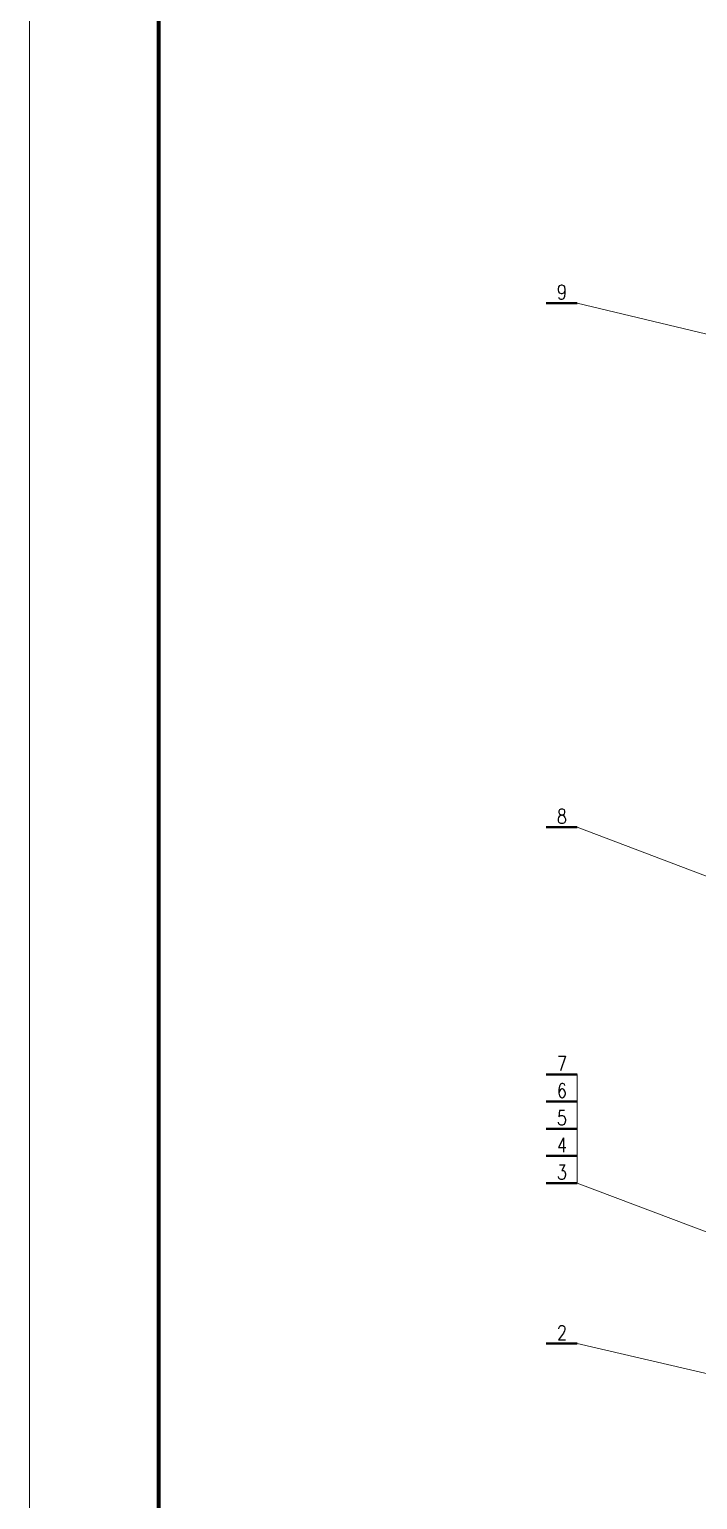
# Model space of a CAD drawing. Extents: x 588 to 17114, y -11774 to 841.
# Drawn here: x 8204 to 10146, y -7565 to -3290 of the extents above; entities that cross this region are included whole.
import ezdxf
from ezdxf.enums import TextEntityAlignment as Align

# ---------------------------------------------------------------- set-up
doc = ezdxf.new("R2010")
doc.units = 0
doc.header["$LTSCALE"] = 10
for name, color, linetype, lineweight in [('A 粗实线', 1, 'CONTINUOUS', 40), ('B 细实线', 7, 'CONTINUOUS', 18), ('C 文 字', 2, 'CONTINUOUS', 20)]:
    doc.layers.add(name, color=color, linetype=linetype, lineweight=lineweight)
doc.styles.add('ROMANC', font='romanc', dxfattribs={"width": 0.7, "height": 6})

msp = doc.modelspace()

# ---------------------------------------------------------------- linework, layer by layer
at = {"layer": 'A 粗实线'}
for p, q in [((9705.9, -4085.7), (9796.1, -4085.7)), ((9705.9, -5609.9), (9796.1, -5609.9)), ((9705.9, -6328.6), (9796.1, -6328.6)), ((9705.9, -6407.6), (9796.1, -6407.6)), ((9705.9, -6486.7), (9796.1, -6486.7)), ((9705.9, -6565.7), (9796.1, -6565.7)), ((9705.9, -6644.7), (9796.1, -6644.7)), ((9705.9, -7111.6), (9796.1, -7111.6))]:
    msp.add_line(p, q, dxfattribs=at)
at = {"layer": 'A 粗实线', "color": 5, "lineweight": 120}
msp.add_lwpolyline([(16964.1, -11624), (16964.1, 691), (8579.1, 691), (8579.1, -11624)], close=True, dxfattribs=at)
at = {"layer": 'B 细实线'}
for p, q in [((11244.1, -4434), (9796.1, -4085.7)), ((10431.8, -5851.3), (9796.1, -5609.9)), ((9796.1, -6407.6), (9796.1, -6328.6)), ((9796.1, -6486.7), (9796.1, -6407.6)), ((9796.1, -6565.7), (9796.1, -6486.7)), ((9796.1, -6644.7), (9796.1, -6565.7)), ((11016.8, -7105.3), (9796.1, -6644.7)), ((11074.2, -7408.9), (9796.1, -7111.6))]:
    msp.add_line(p, q, dxfattribs=at)
msp.add_lwpolyline([(17114.1, -11774), (17114.1, 841), (8204.1, 841), (8204.1, -11774)], close=True, dxfattribs=at)

# ---------------------------------------------------------------- texts
at = {"layer": 'C 文 字', "style": 'ROMANC', "width": 0.8}
for s, p in [('9', (9752, -4053.9)), ('8', (9752, -5578.1)), ('7', (9752, -6296.9)), ('6', (9752, -6375.9)), ('5', (9752, -6454.9)), ('4', (9752, -6533.9)), ('3', (9752, -6612.9)), ('2', (9752, -7079.8))]:
    msp.add_text(s, height=42.3, dxfattribs=at).set_placement(p, align=Align.MIDDLE)

doc.saveas('drawing.dxf')
